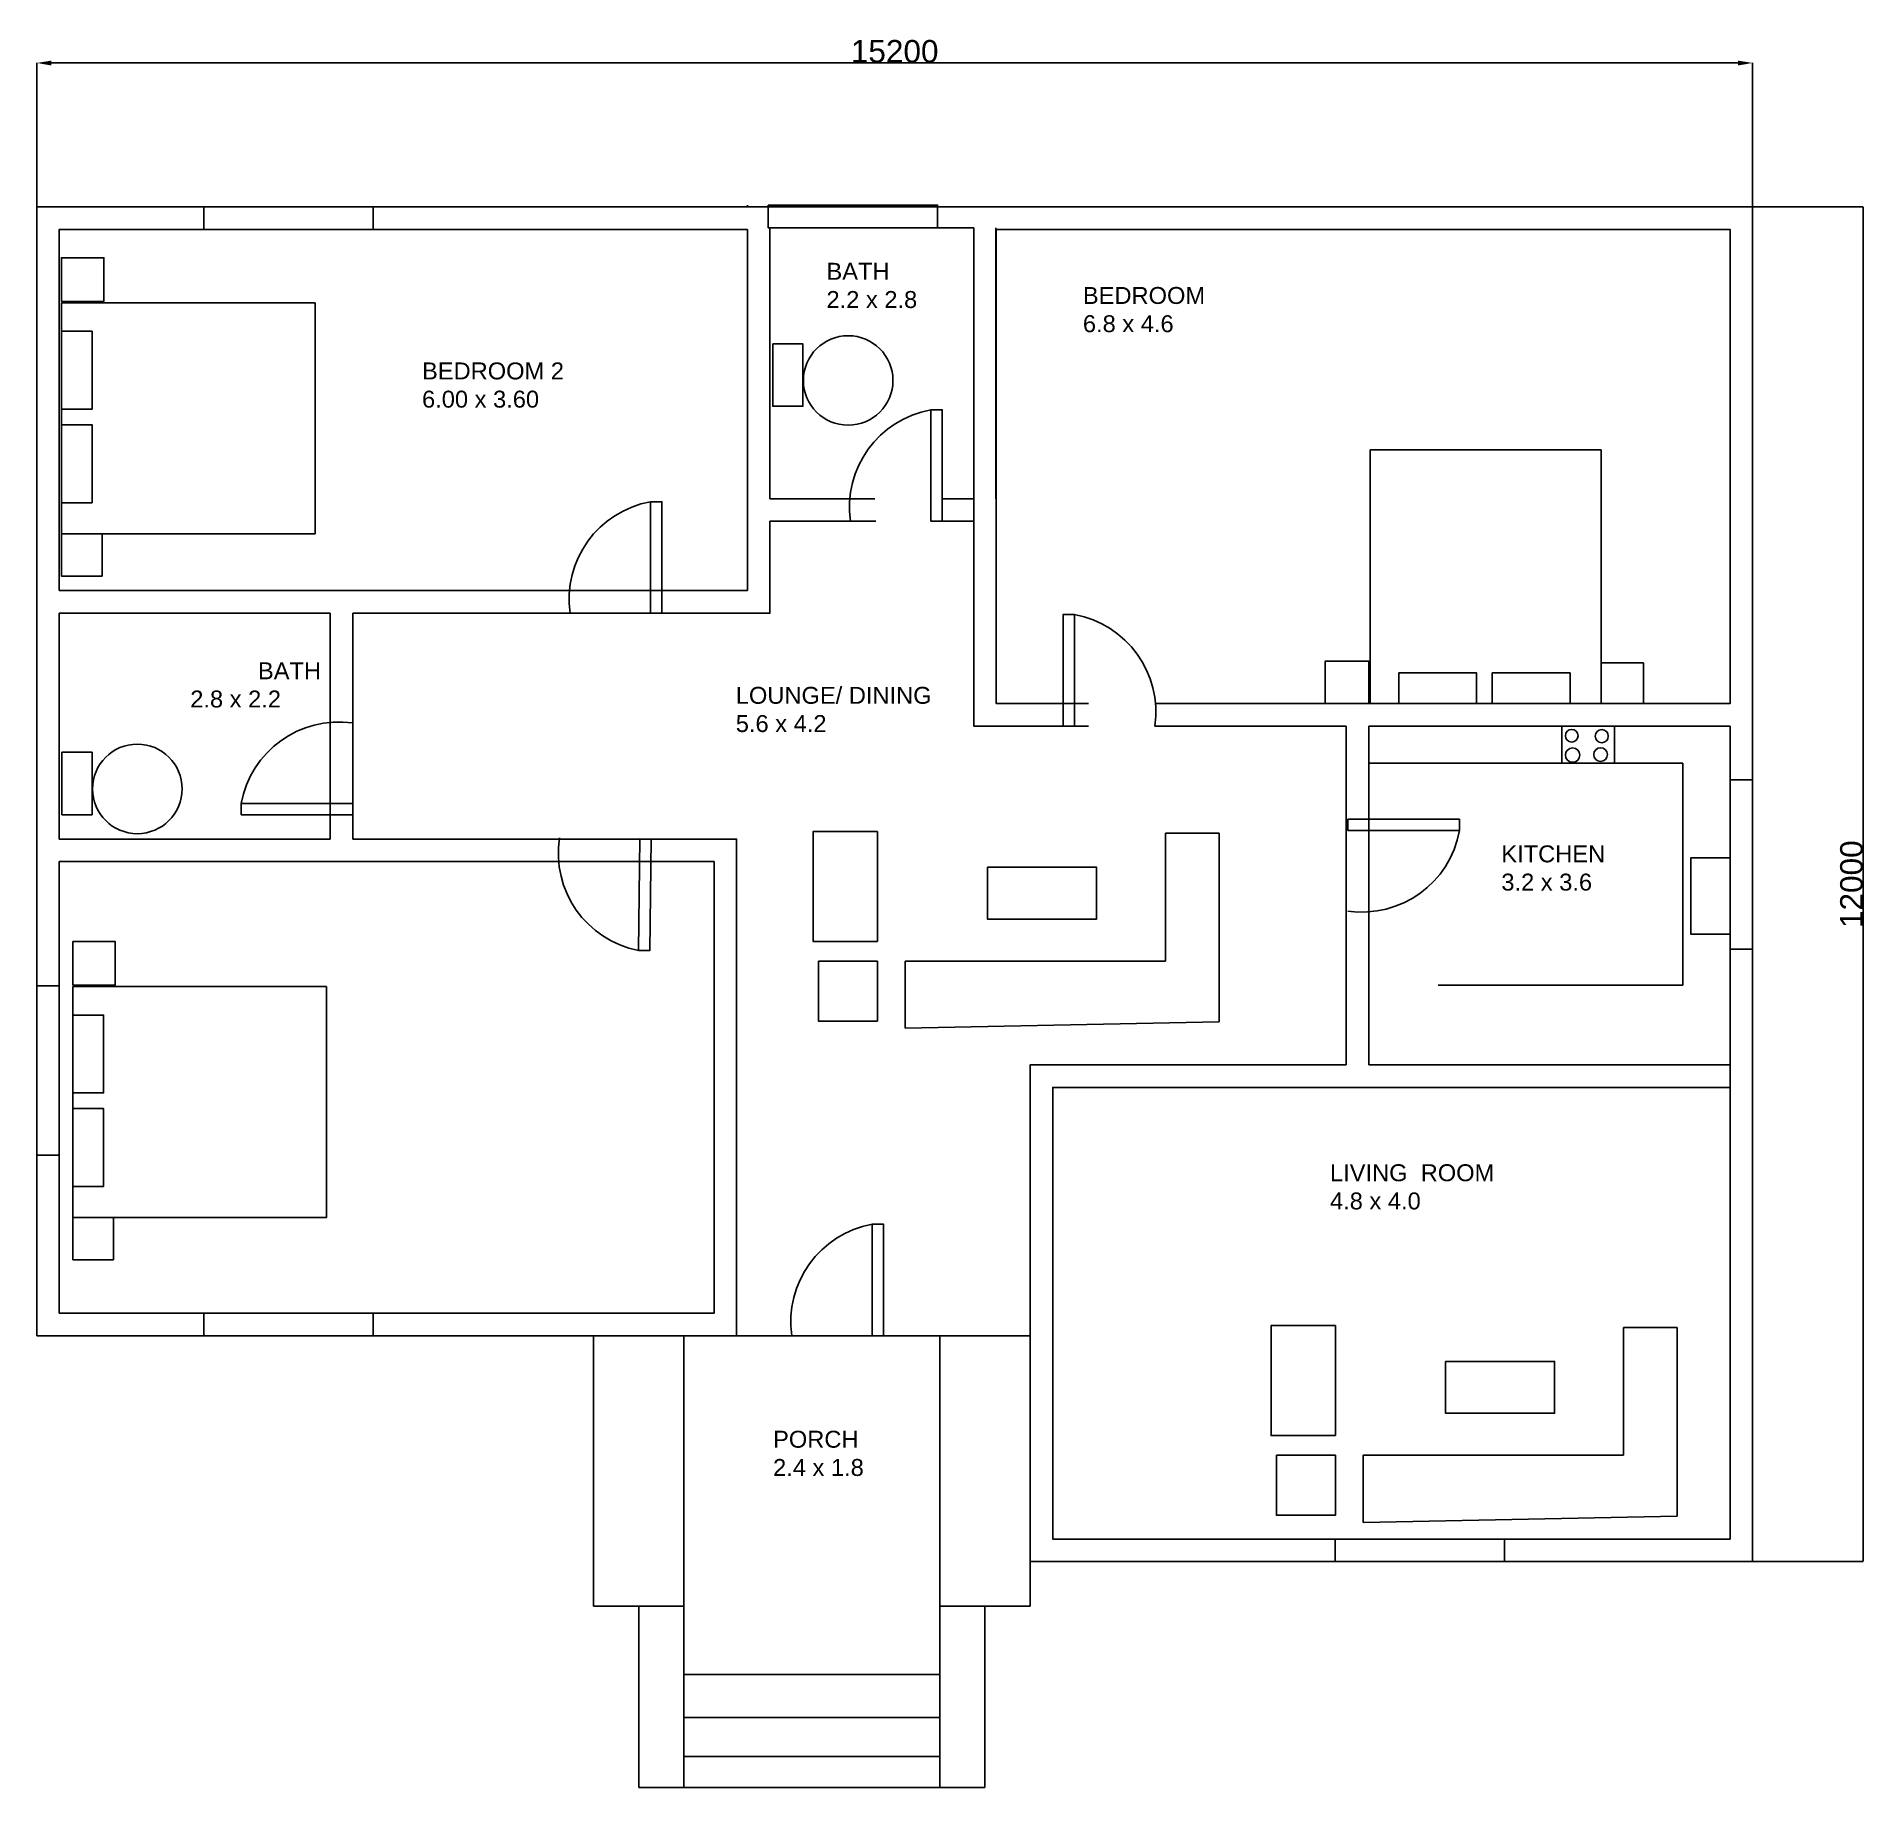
# Model space of a CAD drawing. Header units: millimetres. Extents: x -1 to 16208, y -2000 to 13508.
import ezdxf

# ---------------------------------------------------------------- set-up
doc = ezdxf.new("R2010")
doc.units = ezdxf.units.MM
for name, color, linetype in [('A-DIM', 2, 'Continuous'), ('A-DOOR', 30, 'Continuous'), ('A-FURN', 3, 'Continuous'), ('A-WALL-FULL-NEWW', 7, 'Continuous'), ('A-WIND', 4, 'Continuous'), ('GUIDE', 181, 'Continuous')]:
    doc.layers.add(name, color=color, linetype=linetype)
doc.styles.get("Standard").update_dxf_attribs({"font": 'arial.ttf'})
doc.dimstyles.new('ISO-25', dxfattribs={"dimtxt": 2.5, "dimasz": 2.5, "dimexe": 1.25, "dimexo": 0.625, "dimtad": 1, "dimtxsty": 'Standard', "dimcen": 2.5, "dimadec": 0, "dimazin": 0, "dimtfac": 1, "dimtmove": 0, "dimatfit": 3, "dimfxl": 1, "dimarcsym": 0})

# ---------------------------------------------------------------- blocks, each defined once
blk = doc.blocks.new('*D1')
at = {"layer": 'A-DIM', "color": 0, "lineweight": -2, "transparency": 16777216}
for p, q in [((0, 12001), (0, 13275)), ((15070, 13274), (130, 13274)), ((15200, 12001), (15200, 13275))]:
    blk.add_line(p, q, dxfattribs=at)
at = {"layer": 'A-DIM', "color": 0, "transparency": 16777216}
for points in [[(130, 13295), (130, 13252), (0, 13274)], [(15070, 13295), (15070, 13252), (15200, 13274)]]:
    blk.add_solid(points, dxfattribs=at)
at = {"layer": 'Defpoints', "color": 0, "transparency": 16777216}
for p in [(0, 13274), (0, 12000), (15200, 12000)]:
    blk.add_point(p, dxfattribs=at)
at = {"layer": 'A-DIM', "color": 0, "transparency": 16777216, "insert": (7600, 13376), "char_height": 200, "attachment_point": 5}
blk.add_mtext('15200', dxfattribs=at)
blk = doc.blocks.new('*D2')
at = {"layer": 'A-DIM', "color": 0, "lineweight": -2, "transparency": 16777216}
for p, q in [((15201, 12000), (16181, 12000)), ((16180, 3), (16180, 11998)), ((15201, 0), (16181, 0))]:
    blk.add_line(p, q, dxfattribs=at)
at = {"layer": 'A-DIM', "color": 0, "transparency": 16777216}
for points in [[(16179, 11998), (16180, 11998), (16180, 12000)], [(16179, 3), (16180, 3), (16180, 0)]]:
    blk.add_solid(points, dxfattribs=at)
at = {"layer": 'Defpoints', "color": 0, "transparency": 16777216}
for p in [(15200, 12000), (16180, 12000), (15200, 0)]:
    blk.add_point(p, dxfattribs=at)
at = {"layer": 'A-DIM', "color": 0, "transparency": 16777216, "insert": (16077, 6000), "char_height": 200, "attachment_point": 5, "rotation": 90}
blk.add_mtext('12000', dxfattribs=at)

msp = doc.modelspace()

# ---------------------------------------------------------------- linework, layer by layer
at = {"layer": 'A-DOOR'}
for points in [[(7921.131, 10202.235), (8021.131, 10202.235), (8021.131, 9214.621), (7921.131, 9214.621)], [(5437.732, 9387.614), (5537.732, 9387.614), (5537.732, 8400), (5437.732, 8400)], [(9192.122, 8387.614), (9092.122, 8387.614), (9092.122, 7400), (9192.122, 7400)], [(1811.144, 6714.703), (1811.144, 6614.703), (2798.758, 6614.703), (2798.758, 6714.703)], [(12603.095, 6474.911), (12603.095, 6574.911), (11615.481, 6574.911), (11615.481, 6474.911)], [(5330.877, 5413.801), (5430.868, 5412.473), (5443.99, 6400), (5343.999, 6401.329)], [(7401.246, 2987.614), (7501.246, 2987.614), (7501.246, 2000), (7401.246, 2000)]]:
    msp.add_lwpolyline(points, close=True, dxfattribs=at)
for centre, start, end in [((8077.34, 9337.888), 100.2442083, 188.0674889), ((5593.941, 8523.267), 100.2442083, 188.0674889), ((9035.913, 7523.267), 351.9325111, 79.7557917), ((2675.491, 6558.494), 81.9325111, 169.7557917), ((5498.557, 6275.997), 171.1712246, 258.9945052), ((11738.748, 6631.12), 261.9325111, 349.7557917), ((7557.455, 2123.267), 100.2442083, 188.0674889)]:
    msp.add_arc(centre, 878.349, start, end, dxfattribs=at)
at = {"layer": 'A-FURN'}
for p, q in [((10474.73, 6450.889), (9999.287, 6450.889)), ((9999.287, 6450.889), (9999.287, 5318.286)), ((10474.73, 4779.705), (10474.73, 6450.889)), ((9999.287, 5318.286), (7693.39, 5318.286)), ((7693.39, 5318.286), (7693.39, 4724.263)), ((7693.39, 4724.263), (10474.73, 4779.705)), ((14532.061, 2074.044), (14056.618, 2074.044)), ((14056.618, 2074.044), (14056.618, 941.441)), ((14532.061, 402.86), (14532.061, 2074.044)), ((14056.618, 941.441), (11750.72, 941.441)), ((11750.72, 941.441), (11750.72, 347.418)), ((11750.72, 347.418), (14532.061, 402.86))]:
    msp.add_line(p, q, dxfattribs=at)
for points in [[(219.308, 11162.166), (219.308, 11548.399), (595.505, 11548.399), (595.505, 11162.166)], [(2465.669, 11149.242), (2465.669, 9103.562), (219.308, 9103.562), (219.308, 11149.242)], [(219.308, 10897.135), (219.308, 10206.89), (490.902, 10206.89), (490.902, 10897.135)], [(219.308, 10068.841), (219.308, 9378.596), (490.902, 9378.596), (490.902, 10068.841)], [(11812.924, 9846.362), (13858.604, 9846.362), (13858.604, 7600), (11812.924, 7600)], [(219.308, 9103.562), (219.308, 8729.352), (578.881, 8729.352), (578.881, 9103.562)], [(11800, 7600), (11413.767, 7600), (11413.767, 7976.197), (11800, 7976.197)], [(13858.604, 7600), (14232.814, 7600), (14232.814, 7959.574), (13858.604, 7959.574)], [(12065.031, 7600), (12755.276, 7600), (12755.276, 7871.594), (12065.031, 7871.594)], [(12893.325, 7600), (13583.57, 7600), (13583.57, 7871.594), (12893.325, 7871.594)], [(13510.191, 7400), (13977.819, 7400), (13977.819, 7071.219), (13510.191, 7071.219)], [(7447.744, 5492.532), (6877.213, 5492.532), (6877.213, 6466.73), (7447.744, 6466.73)], [(15000, 6232.125), (14651.606, 6232.125), (14651.606, 5558.428), (15000, 5558.428)], [(8422.402, 6149.917), (9389.136, 6149.917), (9389.136, 5690.54), (8422.402, 5690.54)], [(319.915, 5106.114), (319.915, 5492.347), (696.112, 5492.347), (696.112, 5106.114)], [(6924.757, 5318.286), (7447.744, 5318.286), (7447.744, 4787.625), (6924.757, 4787.625)], [(2566.276, 5093.19), (2566.276, 3047.51), (319.915, 3047.51), (319.915, 5093.19)], [(319.915, 4841.083), (319.915, 4150.838), (591.509, 4150.838), (591.509, 4841.083)], [(319.915, 4012.789), (319.915, 3322.544), (591.509, 3322.544), (591.509, 4012.789)], [(319.915, 3047.51), (319.915, 2673.301), (679.488, 2673.301), (679.488, 3047.51)], [(11505.075, 1115.687), (10934.543, 1115.687), (10934.543, 2089.885), (11505.075, 2089.885)], [(12479.732, 1773.073), (13446.466, 1773.073), (13446.466, 1313.695), (12479.732, 1313.695)], [(10982.088, 941.441), (11505.075, 941.441), (11505.075, 410.781), (10982.088, 410.781)]]:
    msp.add_lwpolyline(points, close=True, dxfattribs=at)
msp.add_lwpolyline([(11800, 7071.219), (14581.21, 7071.219), (14581.21, 5106.099), (12414.03, 5106.099)], dxfattribs=at)
for centre, radius in [((13597.966, 7314.777), 56.258), ((13863.512, 7310.967), 57.838), ((13605.59, 7143.333), 63.528), ((13853.348, 7148.412), 60.607)]:
    msp.add_circle(centre, radius, dxfattribs=at)
at = {"layer": 'A-WALL-FULL-NEWW'}
for points in [[(8800, 0), (15200, 0), (15200, 12000), (0, 12000), (0, 2200)], [(6295.217, 11800), (200, 11800), (200, 8600)], [(15000, 7600), (15000, 11800), (8495.217, 11800)], [(200, 8400), (200, 6400)], [(9000, 200), (15000, 200), (15000, 7400)], [(200, 6200), (200, 2200)]]:
    msp.add_lwpolyline(points, dxfattribs=at)
at = {"layer": 'A-WIND'}
for points in [[(1480.479, 12000), (2980.479, 12000), (2980.479, 11800), (1480.479, 11800)], [(6480.181, 12014.621), (7980.181, 12014.621), (7980.181, 11814.621), (6480.181, 11814.621)], [(6520.199, 10786.071), (6787.351, 10786.071), (6787.351, 10232.948), (6520.199, 10232.948)], [(223.16, 7168.272), (490.312, 7168.272), (490.312, 6615.148), (223.16, 6615.148)], [(15200, 6925.697), (15200, 5425.697), (15000, 5425.697), (15000, 6925.697)], [(199.737, 5098.807), (199.737, 3598.807), (-0.263, 3598.807), (-0.263, 5098.807)], [(1480.479, 2200), (2980.479, 2200), (2980.479, 2000), (1480.479, 2000)], [(11502.286, 200), (13002.286, 200), (13002.286, 0), (11502.286, 0)]]:
    msp.add_lwpolyline(points, close=True, dxfattribs=at)
for centre in [(7188.078, 10461.826), (891.039, 6844.027)]:
    msp.add_circle(centre, 396.495, dxfattribs=at)
at = {"layer": 'GUIDE'}
for p, q in [((11800, 7600), (11600, 7600)), ((2598.758, 6600), (2598.758, 6400)), ((6200, 2400), (6200, 2000)), ((8800, 2200), (8800, 2400)), ((-0.263, 2000), (0, 2200)), ((5733.332, -395.885), (5733.332, 2000)), ((8000, 0), (8000, 2000)), ((8800, 0), (8800, 400)), ((8000, -200), (8000, -395.885)), ((5733.332, -395.885), (4932.99, -395.885)), ((5333.332, -1000), (5333.332, -395.885)), ((5733.332, -1000), (5733.332, -395.885)), ((8800, -395.885), (8000, -395.885)), ((8000, -1000), (8000, -395.885)), ((8400, -1000), (8400, -395.885)), ((5333.332, -2000), (5333.332, -1000)), ((5733.332, -1000), (5733.332, -2000)), ((8000, -1000), (5733.332, -1000)), ((8000, -2000), (8000, -1000)), ((8000, -1380.307), (8000, -1000)), ((8400, -2000), (8400, -1000)), ((5733.332, -1726.185), (5733.332, -1380.307)), ((5733.332, -1380.307), (8000, -1380.307)), ((8000, -1726.185), (5733.332, -1726.185)), ((5733.332, -2000), (5333.332, -2000)), ((5733.332, -2000), (8000, -2000)), ((8000, -2000), (8400, -2000))]:
    msp.add_line(p, q, dxfattribs=at)
for points in [[(6295.217, 12000), (6295.217, 12014.621)], [(15200, 7400), (15200, 12000), (8300, 12000)], [(200, 8600), (200, 11800), (6295.217, 11800)], [(6295.217, 9214.621), (6295.217, 11800)], [(7423.082, 9414.621), (6495.217, 9414.621), (6495.217, 11814.621), (8300, 11814.621)], [(6495.217, 11800), (6495.217, 9414.621)], [(8300, 11814.621), (8300, 7400), (9316.23, 7400)], [(8495.217, 11814.621), (8495.217, 9414.621)], [(11800, 7600), (15000, 7600), (15000, 11800), (8500, 11800), (8500, 7600), (9316.23, 7600)], [(6295.217, 11600), (6295.217, 8600), (400, 8600)], [(8300, 9414.621), (8021.131, 9414.621)], [(6495.217, 9214.621), (6495.217, 8400), (2798.758, 8400)], [(7431.792, 9214.621), (6495.217, 9214.621)], [(8300, 9214.621), (8021.131, 9214.621)], [(0, 8600), (-1.242, 8600)], [(2798.758, 8600), (200, 8600)], [(2598.758, 6600), (2598.758, 8400), (198.758, 8400), (198.758, 6600), (200, 6600)], [(2598.758, 8400), (200, 8400)], [(2798.758, 6400), (2798.758, 8400)], [(15200, 4000), (15200, 8000)], [(15000, 7600), (15000, 7800)], [(9914.279, 7600), (11600, 7600)], [(9905.569, 7400), (11600, 7400)], [(11600, 7400), (11600, 4400)], [(11800, 4200), (15000, 4200), (15000, 7400)], [(11800, 7400), (11800, 4400)], [(11800, 7400), (15000, 7400)], [(0, 6400), (-1.242, 6400)], [(-1.242, 6400), (-1.242, 6400), (0, 6400)], [(200, 6400), (2598.758, 6400)], [(2598.758, 6400), (200, 6400)], [(6200, 2400), (6200, 6400), (2798.758, 6400)], [(0, 6200), (0, 2200)], [(200, 2200), (6000, 2200), (6000, 6200), (200, 6200)], [(8800, 2400), (8800, 4400), (11600, 4400)], [(15200, 4400), (15200, 0), (8800, 0), (8800, 200)], [(11800, 4400), (15000, 4400)], [(6000, 2400), (6000, 2200)], [(4600, 2200), (6000, 2200)], [(8800, 400), (8800, 2200)], [(8800, 400), (8800, 2200)], [(-0.263, 2000), (6000, 2000)], [(4932.99, -395.885), (4932.99, 2000)], [(5733.332, -200), (5732.99, -200), (5732.99, 2000)], [(6000, 2000), (6200, 2000), (8800, 2000)], [(8000, 0), (8000, -200)], [(8800, 0), (8800, -395.885)]]:
    msp.add_lwpolyline(points, dxfattribs=at)
msp.add_lwpolyline([(15000, 200), (9000, 200), (9000, 4200), (15000, 4200)], close=True, dxfattribs=at)

# ---------------------------------------------------------------- texts
at = {"layer": 'A-DIM', "char_height": 150, "attachment_point": 1}
for s, width, insert in [('BATH\\P2.2 x 2.8', 836.38715, (6995.961, 11503.846)), ('BEDROOM\\P6.8 x 4.6', 2545.46695, (9267.457, 11289.691)), ('BEDROOM 2\\P6.00 x 3.60', 2481.38334, (3413.166, 10621.391)), ('^IBATH\\P2.8 x 2.2', 1292.03383, (1359.851, 7965.42)), ('LOUNGE/ DINING\\P5.6 x 4.2', 1937.64688, (6192.6, 7747.876)), ('KITCHEN \\P3.2 x 3.6', 1162.58611, (12974.364, 6343.746)), ('LIVING  ROOM\\P4.8 x 4.0', 2971.05536, (11456.541, 3519.347)), ('PORCH\\P2.4 x 1.8', 1161.46792, (6522.928, 1158.716))]:
    msp.add_mtext_dynamic_manual_height_columns(s, width=width, gutter_width=12.5, heights=[0], dxfattribs=dict(at, insert=insert))

# ---------------------------------------------------------------- dimensions: what is measured, and where the dimension line sits
at = {"layer": 'A-DIM'}
dim = msp.add_linear_dim(base=(0, 13273.583), p1=(15200, 12000), p2=(0, 12000), dimstyle='ISO-25', override={"dimtxt": 200, "dimasz": 130}, dxfattribs=at)
dim.commit()
dim.dimension.update_dxf_attribs({"geometry": '*D1', "text_midpoint": (7600, 13376.323)})
dim = msp.add_linear_dim(base=(16179.737, 12000), p1=(15200, 0), p2=(15200, 12000), angle=90, dimstyle='ISO-25', override={"dimtxt": 200}, dxfattribs=at)
dim.commit()
dim.dimension.update_dxf_attribs({"geometry": '*D2', "text_midpoint": (16076.997, 6000)})

doc.saveas('drawing.dxf')
